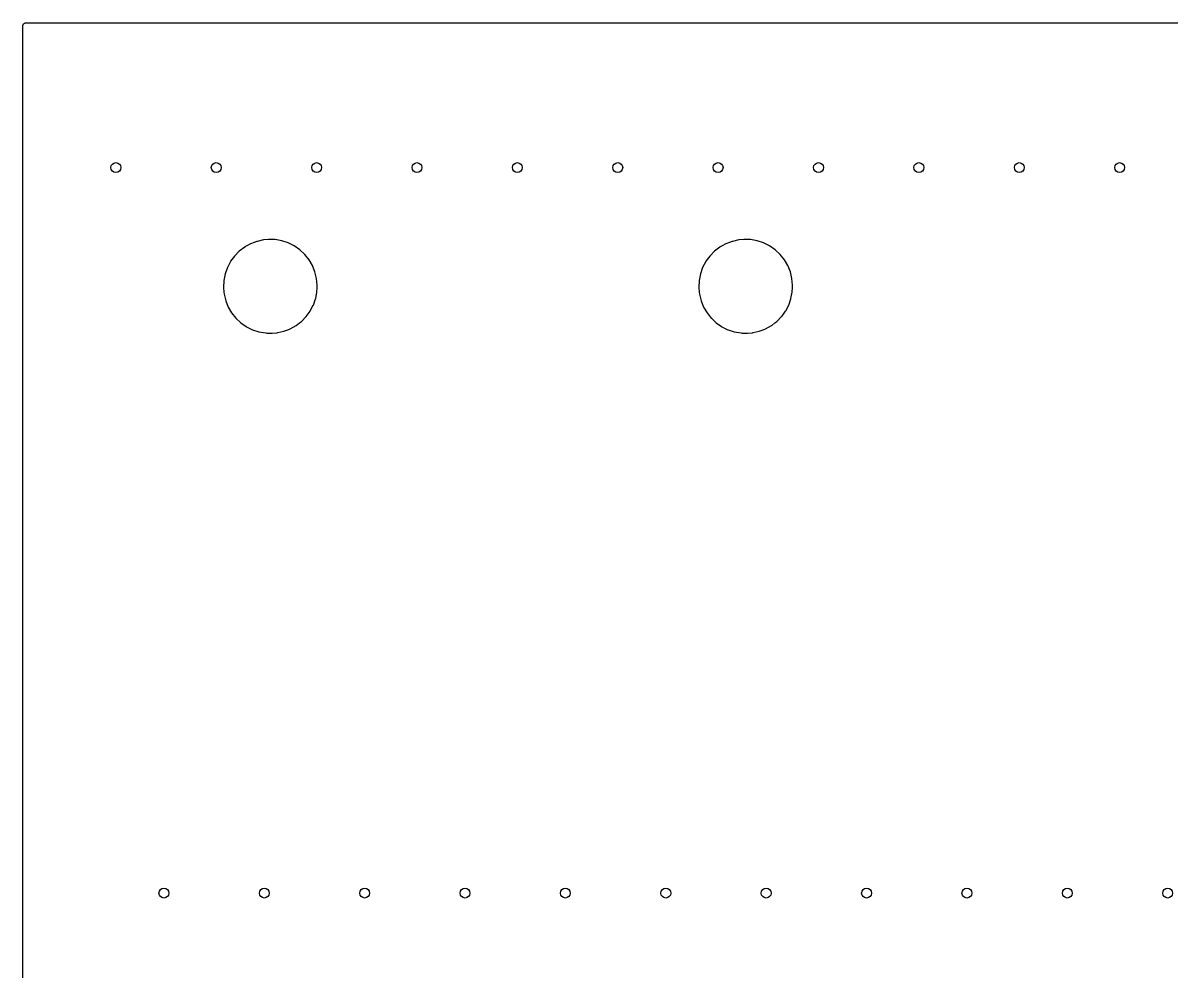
# Model space of a CAD drawing. Extents: x 0.02 to 3.92, y 0.02 to 3.05.
# Drawn here: x 0.02 to 1.855, y 1.535 to 3.051 of the extents above; entities that cross this region are included whole.
import ezdxf

# ---------------------------------------------------------------- set-up
doc = ezdxf.new("R2010")
doc.units = 0
doc.header["$MEASUREMENT"] = 0
doc.layers.add('BLACK', color=7, linetype='CONTINUOUS')

msp = doc.modelspace()

# ---------------------------------------------------------------- linework, layer by layer
at = {"layer": 'BLACK', "linetype": 'CONTINUOUS'}
for p, q in [((0.0197, 3.0473), (0.0204, 3.0495)), ((0.0197, 0.0236), (0.0197, 3.0473)), ((0.0204, 3.0495), (0.0224, 3.051)), ((0.0224, 3.051), (0.0236, 3.0512)), ((0.0236, 3.0512), (3.9134, 3.0512)), ((0.3836, 2.6982), (0.3778, 2.6949)), ((0.3895, 2.7004), (0.3836, 2.6982)), ((0.3936, 2.702), (0.3895, 2.7004)), ((0.3937, 2.702), (0.3936, 2.702)), ((0.3936, 2.702), (0.3936, 2.702)), ((0.3939, 2.702), (0.3937, 2.702)), ((0.4042, 2.7043), (0.3939, 2.702)), ((0.3939, 2.702), (0.3939, 2.702)), ((0.4043, 2.7044), (0.4042, 2.7043)), ((0.4042, 2.7043), (0.4042, 2.7043)), ((0.4124, 2.7049), (0.4043, 2.7044)), ((0.4192, 2.7049), (0.4124, 2.7049)), ((0.4206, 2.7049), (0.4192, 2.7049)), ((0.4192, 2.7049), (0.4192, 2.7049)), ((0.4192, 2.7049), (0.4192, 2.7049)), ((0.4226, 2.7048), (0.4206, 2.7049)), ((0.4333, 2.7029), (0.4226, 2.7048)), ((0.4334, 2.7029), (0.4333, 2.7029)), ((0.4435, 2.6996), (0.4334, 2.7029)), ((0.4334, 2.7029), (0.4334, 2.7029)), ((0.4436, 2.6995), (0.4435, 2.6996)), ((0.4435, 2.6996), (0.4435, 2.6996)), ((0.4438, 2.6995), (0.4436, 2.6995)), ((0.4532, 2.6948), (0.4438, 2.6995)), ((0.4438, 2.6995), (0.4438, 2.6995)), ((1.1434, 2.6982), (1.1376, 2.6949)), ((1.1493, 2.7004), (1.1434, 2.6982)), ((1.1534, 2.702), (1.1493, 2.7004)), ((1.1536, 2.702), (1.1534, 2.702)), ((1.1534, 2.702), (1.1534, 2.702)), ((1.1537, 2.702), (1.1536, 2.702)), ((1.164, 2.7043), (1.1537, 2.702)), ((1.1537, 2.702), (1.1537, 2.702)), ((1.1642, 2.7044), (1.164, 2.7043)), ((1.164, 2.7043), (1.164, 2.7043)), ((1.1722, 2.7049), (1.1642, 2.7044)), ((1.179, 2.7049), (1.1722, 2.7049)), ((1.1791, 2.7049), (1.179, 2.7049)), ((1.1805, 2.7049), (1.1791, 2.7049)), ((1.1791, 2.7049), (1.1791, 2.7049)), ((1.1825, 2.7048), (1.1805, 2.7049)), ((1.1931, 2.7029), (1.1825, 2.7048)), ((1.1933, 2.7029), (1.1931, 2.7029)), ((1.2033, 2.6996), (1.1933, 2.7029)), ((1.1933, 2.7029), (1.1933, 2.7029)), ((1.2035, 2.6995), (1.2033, 2.6996)), ((1.2033, 2.6996), (1.2033, 2.6996)), ((1.2036, 2.6995), (1.2035, 2.6995)), ((1.2131, 2.6948), (1.2036, 2.6995)), ((1.2036, 2.6995), (1.2036, 2.6995)), ((0.3654, 2.6863), (0.3579, 2.6785)), ((0.3741, 2.6929), (0.3654, 2.6863)), ((0.3744, 2.6931), (0.3741, 2.6929)), ((0.3778, 2.6949), (0.3744, 2.6931)), ((0.4533, 2.6947), (0.4532, 2.6948)), ((0.4532, 2.6948), (0.4532, 2.6948)), ((0.4623, 2.6885), (0.4533, 2.6947)), ((0.4702, 2.6811), (0.4623, 2.6885)), ((0.477, 2.6726), (0.4702, 2.6811)), ((1.1253, 2.6863), (1.1177, 2.6785)), ((1.1339, 2.6929), (1.1253, 2.6863)), ((1.1343, 2.6931), (1.1339, 2.6929)), ((1.1376, 2.6949), (1.1343, 2.6931)), ((1.2132, 2.6947), (1.2131, 2.6948)), ((1.2131, 2.6948), (1.2131, 2.6948)), ((1.2221, 2.6885), (1.2132, 2.6947)), ((1.2301, 2.6811), (1.2221, 2.6885)), ((1.2368, 2.6726), (1.2301, 2.6811)), ((0.3515, 2.6698), (0.3464, 2.6601)), ((0.3517, 2.6701), (0.3515, 2.6698)), ((0.3578, 2.6784), (0.3517, 2.6701)), ((0.3579, 2.6785), (0.3578, 2.6784)), ((0.3578, 2.6784), (0.3578, 2.6784)), ((0.4771, 2.6725), (0.477, 2.6726)), ((0.4824, 2.6634), (0.4771, 2.6725)), ((0.4825, 2.6632), (0.4824, 2.6634)), ((0.4865, 2.6532), (0.4825, 2.6632)), ((1.1113, 2.6698), (1.1062, 2.6601)), ((1.1115, 2.6701), (1.1113, 2.6698)), ((1.1176, 2.6784), (1.1115, 2.6701)), ((1.1177, 2.6785), (1.1176, 2.6784)), ((1.1176, 2.6784), (1.1176, 2.6784)), ((1.2369, 2.6725), (1.2368, 2.6726)), ((1.2422, 2.6634), (1.2369, 2.6725)), ((1.2423, 2.6632), (1.2422, 2.6634)), ((1.2464, 2.6532), (1.2423, 2.6632)), ((0.3428, 2.6499), (0.3407, 2.6393)), ((0.3464, 2.6601), (0.3428, 2.6499)), ((0.4891, 2.6426), (0.4865, 2.6532)), ((1.1026, 2.6499), (1.1005, 2.6393)), ((1.1062, 2.6601), (1.1026, 2.6499)), ((1.249, 2.6426), (1.2464, 2.6532)), ((0.3407, 2.6393), (0.3402, 2.6284)), ((0.3402, 2.6284), (0.3402, 2.6283)), ((0.3402, 2.6283), (0.3402, 2.6283)), ((0.3402, 2.6283), (0.3409, 2.6208)), ((0.4891, 2.6425), (0.4891, 2.6426)), ((0.4901, 2.632), (0.4891, 2.6425)), ((0.4891, 2.6425), (0.4891, 2.6425)), ((0.4896, 2.621), (0.49, 2.6284)), ((0.49, 2.6284), (0.4902, 2.6318)), ((0.4901, 2.632), (0.4901, 2.632)), ((0.4902, 2.6318), (0.4901, 2.632)), ((1.1005, 2.6393), (1.1, 2.6284)), ((1.1, 2.6284), (1.1, 2.6283)), ((1.1, 2.6283), (1.1, 2.6283)), ((1.1, 2.6283), (1.1007, 2.6208)), ((1.249, 2.6425), (1.249, 2.6426)), ((1.25, 2.632), (1.249, 2.6425)), ((1.249, 2.6425), (1.249, 2.6425)), ((1.2495, 2.621), (1.2498, 2.6284)), ((1.2498, 2.6284), (1.25, 2.6318)), ((1.25, 2.632), (1.25, 2.632)), ((1.25, 2.6318), (1.25, 2.632)), ((0.3409, 2.6208), (0.3412, 2.6176)), ((0.3412, 2.6176), (0.3438, 2.6071)), ((0.3438, 2.6071), (0.3478, 2.597)), ((0.4839, 2.6001), (0.4875, 2.6103)), ((0.4875, 2.6103), (0.4876, 2.6105)), ((0.4876, 2.6105), (0.4896, 2.6208)), ((0.4896, 2.6208), (0.4896, 2.621)), ((1.1007, 2.6208), (1.101, 2.6176)), ((1.101, 2.6176), (1.1036, 2.6071)), ((1.1036, 2.6071), (1.1077, 2.597)), ((1.2437, 2.6001), (1.2474, 2.6103)), ((1.2474, 2.6105), (1.2494, 2.6208)), ((1.2474, 2.6103), (1.2474, 2.6105)), ((1.2494, 2.6208), (1.2495, 2.621)), ((0.3478, 2.597), (0.3533, 2.5876)), ((0.3533, 2.5876), (0.3601, 2.5791)), ((0.4726, 2.5819), (0.4788, 2.5904)), ((0.4788, 2.5905), (0.479, 2.5908)), ((0.4788, 2.5904), (0.4788, 2.5905)), ((0.479, 2.5908), (0.4838, 2.6)), ((0.4838, 2.6), (0.4839, 2.6001)), ((1.1077, 2.597), (1.1132, 2.5876)), ((1.1132, 2.5876), (1.12, 2.5791)), ((1.2325, 2.5819), (1.2386, 2.5904)), ((1.2386, 2.5904), (1.2387, 2.5905)), ((1.2387, 2.5905), (1.2389, 2.5908)), ((1.2389, 2.5908), (1.2437, 2.6)), ((1.2437, 2.6), (1.2437, 2.6001)), ((0.3601, 2.5791), (0.3602, 2.5791)), ((0.3602, 2.5791), (0.3679, 2.5718)), ((0.3679, 2.5718), (0.368, 2.5717)), ((0.368, 2.5717), (0.3682, 2.5716)), ((0.3682, 2.5716), (0.3767, 2.5657)), ((0.4566, 2.5676), (0.4619, 2.5716)), ((0.4619, 2.5716), (0.4649, 2.5739)), ((0.4649, 2.5739), (0.4725, 2.5817)), ((0.4725, 2.5817), (0.4726, 2.5819)), ((1.12, 2.5791), (1.1201, 2.5791)), ((1.1201, 2.5791), (1.1278, 2.5718)), ((1.1278, 2.5718), (1.1279, 2.5717)), ((1.1279, 2.5717), (1.128, 2.5716)), ((1.128, 2.5716), (1.1365, 2.5657)), ((1.2165, 2.5676), (1.2217, 2.5716)), ((1.2217, 2.5716), (1.2247, 2.5739)), ((1.2247, 2.5739), (1.2323, 2.5817)), ((1.2323, 2.5817), (1.2325, 2.5819)), ((0.3767, 2.5657), (0.377, 2.5655)), ((0.377, 2.5655), (0.3771, 2.5655)), ((0.3771, 2.5655), (0.3771, 2.5655)), ((0.3771, 2.5655), (0.3866, 2.5608)), ((0.3866, 2.5608), (0.3866, 2.5608)), ((0.3866, 2.5608), (0.3867, 2.5607)), ((0.3867, 2.5607), (0.3868, 2.5607)), ((0.3868, 2.5607), (0.3868, 2.5607)), ((0.3868, 2.5607), (0.3969, 2.5574)), ((0.3969, 2.5574), (0.3969, 2.5574)), ((0.3969, 2.5574), (0.397, 2.5573)), ((0.397, 2.5573), (0.4077, 2.5555)), ((0.4077, 2.5555), (0.4097, 2.5554)), ((0.4097, 2.5554), (0.4111, 2.5553)), ((0.4111, 2.5553), (0.4111, 2.5553)), ((0.4111, 2.5553), (0.4111, 2.5553)), ((0.4111, 2.5553), (0.4179, 2.5553)), ((0.4179, 2.5553), (0.426, 2.5559)), ((0.426, 2.5559), (0.4272, 2.5562)), ((0.4272, 2.5562), (0.4365, 2.5582)), ((0.4365, 2.5582), (0.4365, 2.5582)), ((0.4365, 2.5582), (0.4366, 2.5582)), ((0.4366, 2.5582), (0.4367, 2.5583)), ((0.4367, 2.5583), (0.4431, 2.5607)), ((0.4367, 2.5583), (0.4367, 2.5583)), ((0.4431, 2.5607), (0.4467, 2.5621)), ((0.4467, 2.5621), (0.4562, 2.5673)), ((0.4562, 2.5673), (0.4566, 2.5676)), ((1.1365, 2.5657), (1.1368, 2.5655)), ((1.1368, 2.5655), (1.1369, 2.5655)), ((1.1369, 2.5655), (1.1369, 2.5655)), ((1.1369, 2.5655), (1.1464, 2.5608)), ((1.1464, 2.5608), (1.1464, 2.5608)), ((1.1464, 2.5608), (1.1465, 2.5607)), ((1.1465, 2.5607), (1.1467, 2.5607)), ((1.1467, 2.5607), (1.1467, 2.5607)), ((1.1467, 2.5607), (1.1567, 2.5574)), ((1.1567, 2.5574), (1.1567, 2.5574)), ((1.1567, 2.5574), (1.1568, 2.5573)), ((1.1568, 2.5573), (1.1676, 2.5555)), ((1.1676, 2.5555), (1.1695, 2.5554)), ((1.1695, 2.5554), (1.1709, 2.5553)), ((1.1709, 2.5553), (1.1709, 2.5553)), ((1.1709, 2.5553), (1.171, 2.5553)), ((1.171, 2.5553), (1.1778, 2.5553)), ((1.1778, 2.5553), (1.1858, 2.5559)), ((1.1858, 2.5559), (1.187, 2.5562)), ((1.187, 2.5562), (1.1963, 2.5582)), ((1.1963, 2.5582), (1.1963, 2.5582)), ((1.1963, 2.5582), (1.1964, 2.5582)), ((1.1964, 2.5582), (1.1966, 2.5583)), ((1.1966, 2.5583), (1.203, 2.5607)), ((1.1966, 2.5583), (1.1966, 2.5583)), ((1.203, 2.5607), (1.2066, 2.5621)), ((1.2066, 2.5621), (1.2161, 2.5673)), ((1.2161, 2.5673), (1.2165, 2.5676))]:
    msp.add_line(p, q, dxfattribs=at)
at = {"layer": 'BLACK'}
for centre in [(0.1682, 2.82), (0.3286, 2.82), (0.4891, 2.82), (0.6495, 2.82), (0.81, 2.82), (0.9705, 2.82), (1.1309, 2.82), (1.2914, 2.82), (1.4518, 2.82), (1.6123, 2.82), (1.7727, 2.82), (0.245, 1.66), (0.4055, 1.66), (0.5659, 1.66), (0.7264, 1.66), (0.8868, 1.66), (1.0473, 1.66), (1.2077, 1.66), (1.3682, 1.66), (1.5286, 1.66), (1.6891, 1.66), (1.8496, 1.66)]:
    msp.add_circle(centre, 0.00787, dxfattribs=at)

doc.saveas('drawing.dxf')
